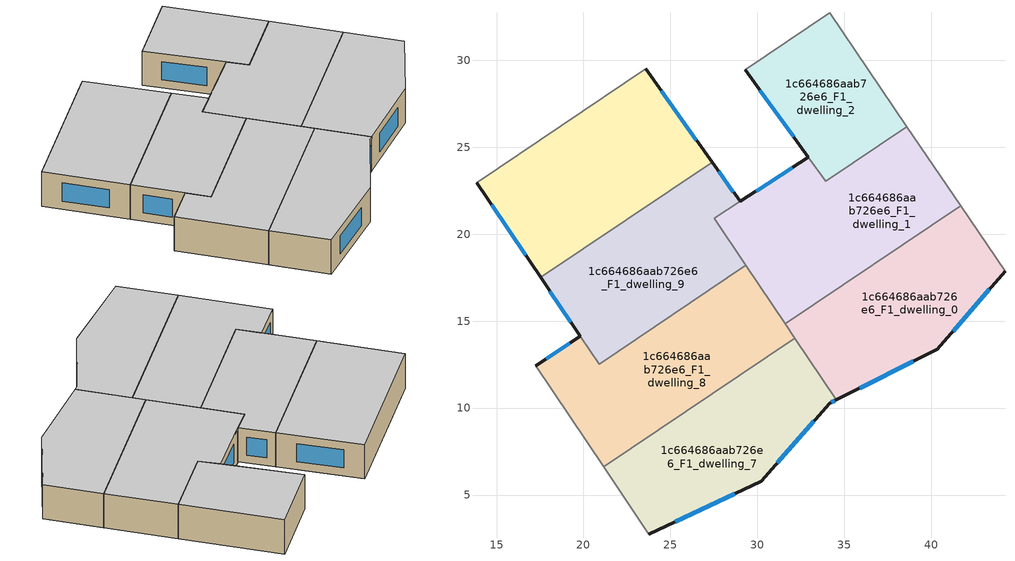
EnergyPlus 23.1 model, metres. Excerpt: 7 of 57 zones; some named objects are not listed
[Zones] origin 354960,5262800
1c664686aab726e6_F1_dwelling_0
 floor to 1c664686aab726e6_F0_dwelling_1 (EU_floor_Construction): 41.73,21.59 44.25,17.88 40.35,13.37 34.54,10.47 32.07,14.14 z3
 floor to 1c664686aab726e6_F0_dwelling_3 (EU_floor_Construction): 41.7,21.63 41.73,21.59 32.07,14.14 31.6,14.84 z3
 wall outside (EU_wall_Construction): 34.54,10.47 40.35,13.37 44.25,17.88 z3:6
 wall to 1c664686aab726e6_F1_dwelling_1 (EU_wall_Construction): 41.7,21.63 31.6,14.84 z3:6
 wall adiabatic (EU_wall_Construction): 44.25,17.88 41.7,21.63 z3:6
 wall to 1c664686aab726e6_F1_dwelling_7 (EU_wall_Construction): 32.16,14.01 34.54,10.47 z3:6
 wall to 1c664686aab726e6_F1_dwelling_8 (EU_wall_Construction): 31.6,14.84 32.16,14.01 z3:6
 window (EU_Window_Construction): 41.26,14.43 43.33,16.82 / 35.91,11.15 38.98,12.69 z3.7:5.3
 ceiling to 1c664686aab726e6_F2_dwelling_0 (EU_floor_Construction): 40.35,13.37 44.25,17.88 41.7,21.63 31.6,14.84 34.54,10.47 z6
1c664686aab726e6_F1_dwelling_1
 floor adiabatic (EU_floor_Construction): 38.96,25.66 41.7,21.63 31.6,14.84 29.32,18.23 z3
 floor to 1c664686aab726e6_F0_dwelling_5 (EU_floor_Construction): 38.6,26.19 38.96,25.66 29.32,18.23 27.52,20.92 32.94,24.43 33.94,23.06 z3
 wall outside (EU_wall_Construction): 32.94,24.43 29.01,21.88 z3:6
 wall to 1c664686aab726e6_F1_dwelling_2 (EU_wall_Construction): 38.6,26.2 33.94,23.06 32.94,24.43 z3:6
 wall adiabatic (EU_wall_Construction): 41.7,21.63 38.6,26.2 z3:6
 wall to 1c664686aab726e6_F1_dwelling_8 (EU_wall_Construction): 29.34,18.21 31.6,14.84 z3:6
 wall to 1c664686aab726e6_F1_dwelling_9 (EU_wall_Construction): 29.01,21.88 27.52,20.92 29.34,18.21 z3:6
 window (EU_Window_Construction): 32.02,23.83 29.93,22.48 z3.7:5.3
 ceiling to 1c664686aab726e6_F2_dwelling_1 (EU_floor_Construction): 41.7,21.63 38.6,26.2 33.94,23.06 32.94,24.43 27.52,20.92 31.6,14.84 z6
1c664686aab726e6_F1_dwelling_10
 floor to 1c664686aab726e6_F0_dwelling_7 (EU_floor_Construction): 23.58,29.52 25.35,27.03 15.99,19.81 14,22.75 17.37,25.34 z3
 floor to 1c664686aab726e6_F0_dwelling_6 (EU_floor_Construction): 25.35,27.03 27.4,24.15 17.54,17.51 15.99,19.81 z3
 floor to 1c664686aab726e6_F0_dwelling_8 (EU_floor_Construction): 17.37,25.34 14,22.75 13.85,22.97 z3
 wall outside (EU_wall_Construction): 13.85,22.97 17.54,17.51 / 27.4,24.15 23.58,29.52 z3:6
 wall to 1c664686aab726e6_F1_dwelling_9 (EU_wall_Construction): 17.54,17.51 27.4,24.15 z3:6
 wall to 1c664686aab726e6_F1_dwelling_11 (EU_wall_Construction): 23.58,29.52 13.85,22.97 z3:6
 window (EU_Window_Construction): 14.72,21.69 16.67,18.8 / 26.5,25.41 24.48,28.26 z3.7:5.3
 ceiling to 1c664686aab726e6_F2_dwelling_10 (EU_floor_Construction): 27.4,24.15 23.58,29.52 13.85,22.97 17.54,17.51 z6
1c664686aab726e6_F1_dwelling_2
 floor to 1c664686aab726e6_F0_dwelling_5 (EU_floor_Construction): 34.16,32.73 38.6,26.19 33.94,23.06 29.3,29.46 z3
 wall outside (EU_wall_Construction): 29.3,29.46 32.94,24.43 z3:6
 wall to 1c664686aab726e6_F1_dwelling_3 (EU_wall_Construction): 34.16,32.73 29.3,29.46 z3:6
 wall adiabatic (EU_wall_Construction): 38.6,26.2 34.16,32.73 z3:6
 window (EU_Window_Construction): 30.16,28.28 32.09,25.61 z3.7:5.3
 ceiling to 1c664686aab726e6_F2_dwelling_2 (EU_floor_Construction): 38.6,26.2 34.16,32.73 29.3,29.46 33.94,23.06 z6
1c664686aab726e6_F1_dwelling_7
 floor to 1c664686aab726e6_F0_dwelling_0 (EU_floor_Construction): 31.87,13.81 34.48,10.44 34.18,10.29 30.22,5.8 23.77,2.75 21.56,6.04 30.09,12.61 z3
 floor to 1c664686aab726e6_F0_dwelling_1 (EU_floor_Construction): 32.16,14.01 34.54,10.47 34.48,10.44 31.87,13.81 z3
 floor to 1c664686aab726e6_F0_dwelling_2 (EU_floor_Construction): 30.08,12.61 21.56,6.04 21.17,6.61 z3
 wall outside (EU_wall_Construction): 23.77,2.75 30.22,5.8 34.18,10.29 34.54,10.47 z3:6
 wall adiabatic (EU_wall_Construction): 21.17,6.61 23.77,2.75 z3:6
 wall to 1c664686aab726e6_F1_dwelling_8 (EU_wall_Construction): 32.16,14.01 21.17,6.61 z3:6
 window (EU_Window_Construction): 25.29,3.47 28.71,5.08 / 34.27,10.33 34.46,10.43 / 31.15,6.85 33.25,9.24 z3.7:5.3
 ceiling to 1c664686aab726e6_F2_dwelling_7 (EU_floor_Construction): 30.22,5.8 34.18,10.29 34.54,10.47 32.16,14.01 21.17,6.61 23.77,2.75 z6
1c664686aab726e6_F1_dwelling_8
 floor to 1c664686aab726e6_F0_dwelling_2 (EU_floor_Construction): 28.76,17.8 31.77,13.91 30.08,12.61 21.17,6.61 18.81,10.13 z3
 floor to 1c664686aab726e6_F0_dwelling_0 (EU_floor_Construction): 31.79,13.92 31.87,13.81 30.09,12.61 z3
 floor to 1c664686aab726e6_F0_dwelling_4 (EU_floor_Construction): 28.75,17.81 28.76,17.8 18.81,10.13 17.27,12.42 19.82,14.14 20.9,12.54 z3
 floor to 1c664686aab726e6_F0_dwelling_1 (EU_floor_Construction): 32.07,14.14 32.16,14.01 31.87,13.81 31.79,13.92 z3
 floor to 1c664686aab726e6_F0_dwelling_3 (EU_floor_Construction): 29.34,18.21 32.07,14.14 31.77,13.91 28.76,17.8 28.99,17.98 z3
 wall outside (EU_wall_Construction): 19.82,14.14 17.27,12.42 z3:6
 wall to 1c664686aab726e6_F1_dwelling_9 (EU_wall_Construction): 29.34,18.21 20.9,12.54 19.82,14.14 z3:6
 wall adiabatic (EU_wall_Construction): 17.27,12.42 21.17,6.61 z3:6
 window (EU_Window_Construction): 19.22,13.74 17.87,12.83 z3.7:5.3
 ceiling to 1c664686aab726e6_F2_dwelling_8 (EU_floor_Construction): 32.16,14.01 29.34,18.21 20.9,12.54 19.82,14.14 17.27,12.42 21.17,6.61 z6
1c664686aab726e6_F1_dwelling_9
 floor outside (EU_floor_Construction): 27.4,24.14 17.97,16.87 27.34,24.1 z3
 floor to 1c664686aab726e6_F0_dwelling_4 (EU_floor_Construction): 25.18,22.43 28.75,17.81 20.9,12.54 17.97,16.87 z3
 floor to 1c664686aab726e6_F0_dwelling_5 (EU_floor_Construction): 27.4,24.14 29.01,21.88 27.52,20.92 29.32,18.23 28.99,17.97 28.75,17.81 25.18,22.43 z3
 floor to 1c664686aab726e6_F0_dwelling_6 (EU_floor_Construction): 27.34,24.1 17.97,16.87 17.54,17.51 z3
 wall outside (EU_wall_Construction): 29.01,21.88 27.4,24.15 / 17.54,17.51 19.82,14.14 z3:6
 window (EU_Window_Construction): 28.63,22.42 27.78,23.62 / 18.07,16.72 19.28,14.93 z3.7:5.3
 ceiling to 1c664686aab726e6_F2_dwelling_9 (EU_floor_Construction): 29.34,18.21 27.52,20.92 29.01,21.88 27.4,24.15 17.54,17.51 20.9,12.54 z6
[Building]
EU S2 Campaign: North Axis=0; Terrain=City; Solar Distribution=FullExterior
[Site:Location]
Budapest.Ferenc.Liszt.Intl.AP: Latitude=47.437; Longitude=19.256; Time Zone=1; Elevation=185
[SizingPeriod:WeatherFileDays]
AnnualSizingPeriod: Begin Month=1; Begin Day of Month=1; End Month=12; End Day of Month=31; Day of Week for Start Day=Monday; Use Weather File Daylight Saving Period=No; Use Weather File Rain and Snow Indicators=No
[MATERIAL]
EU_InternalMass_Material: Roughness=MediumRough; Thickness=0.1; Conductivity=1; Density=1800; Specific Heat=900; Thermal Absorptance=0.9; Solar Absorptance=0.7; Visible Absorptance=0.7
[MATERIAL:NOMASS] Roughness=MediumRough; Thermal Absorptance=0.9; Solar Absorptance=0.7; Visible Absorptance=0.7
Name | Thermal Resistance
EU_wall_NoMass | 0.832559
EU_floor_NoMass | 0.872794
[WINDOWMATERIAL:SIMPLEGLAZINGSYSTEM]
EU_Window_SimpleGlazing: UFactor=2.79869; Solar Heat Gain Coefficient=0.75; Visible Transmittance=0.75
[CONSTRUCTION]
EU_wall_Construction: EU_wall_NoMass
EU_floor_Construction: EU_floor_NoMass
EU_Window_Construction: EU_Window_SimpleGlazing
EU_InternalMass_Construction: EU_InternalMass_Material
[ZONE] Type=1; Multiplier=1; Ceiling Height=autocalculate; Floor Area=autocalculate; Part of Total Floor Area=Yes
Name | Volume
1c664686aab726e6_F1_dwelling_0 | 201.258
1c664686aab726e6_F1_dwelling_1 | 235.376
1c664686aab726e6_F1_dwelling_10 | 233.33
1c664686aab726e6_F1_dwelling_2 | 135.988
1c664686aab726e6_F1_dwelling_7 | 201.267
1c664686aab726e6_F1_dwelling_8 | 219.106
1c664686aab726e6_F1_dwelling_9 | 197.841
[INTERNALMASS] Construction=EU_InternalMass_Construction
Name | Zone or ZoneList | Surface Area
1c664686aab726e6_F1_dwelling_0_EU_InternalMass | 1c664686aab726e6_F1_dwelling_0 | 67.086
1c664686aab726e6_F1_dwelling_1_EU_InternalMass | 1c664686aab726e6_F1_dwelling_1 | 78.4579
1c664686aab726e6_F1_dwelling_2_EU_InternalMass | 1c664686aab726e6_F1_dwelling_2 | 45.3276
1c664686aab726e6_F1_dwelling_7_EU_InternalMass | 1c664686aab726e6_F1_dwelling_7 | 67.0888
1c664686aab726e6_F1_dwelling_8_EU_InternalMass | 1c664686aab726e6_F1_dwelling_8 | 73.0359
1c664686aab726e6_F1_dwelling_9_EU_InternalMass | 1c664686aab726e6_F1_dwelling_9 | 65.9448
1c664686aab726e6_F1_dwelling_10_EU_InternalMass | 1c664686aab726e6_F1_dwelling_10 | 77.7788
[OTHEREQUIPMENT] Fuel Type=Electricity; Design Level Calculation Method=Watts/Area; Power per Zone Floor Area=1; Fraction Latent=0; Fraction Radiant=0; Fraction Lost=0; Carbon Dioxide Generation Rate=0; EndUse Subcategory=EU_Step8_InternalGains
Name | Zone or ZoneList or Space or SpaceList | Schedule
EU_Step8_InternalGain_1c664686aab726e6_F1_dwelling_0_f000 | 1c664686aab726e6_F1_dwelling_0 | EU_Step8_GainSchedule_1c664686aab726e6_F1_dwelling_0_f000
EU_Step8_InternalGain_1c664686aab726e6_F1_dwelling_1_f000 | 1c664686aab726e6_F1_dwelling_1 | EU_Step8_GainSchedule_1c664686aab726e6_F1_dwelling_1_f000
EU_Step8_InternalGain_1c664686aab726e6_F1_dwelling_2_f000 | 1c664686aab726e6_F1_dwelling_2 | EU_Step8_GainSchedule_1c664686aab726e6_F1_dwelling_2_f000
EU_Step8_InternalGain_1c664686aab726e6_F1_dwelling_7_f000 | 1c664686aab726e6_F1_dwelling_7 | EU_Step8_GainSchedule_1c664686aab726e6_F1_dwelling_7_f000
EU_Step8_InternalGain_1c664686aab726e6_F1_dwelling_8_f000 | 1c664686aab726e6_F1_dwelling_8 | EU_Step8_GainSchedule_1c664686aab726e6_F1_dwelling_8_f000
EU_Step8_InternalGain_1c664686aab726e6_F1_dwelling_9_f000 | 1c664686aab726e6_F1_dwelling_9 | EU_Step8_GainSchedule_1c664686aab726e6_F1_dwelling_9_f000
EU_Step8_InternalGain_1c664686aab726e6_F1_dwelling_10_f000 | 1c664686aab726e6_F1_dwelling_10 | EU_Step8_GainSchedule_1c664686aab726e6_F1_dwelling_10_f000
[ZONEVENTILATION:DESIGNFLOWRATE] Schedule=EU_AlwaysOn; Design Flow Rate Calculation Method=AirChanges/Hour; Air Changes per Hour=0.475469; Ventilation Type=Natural; Fan Pressure Rise=0; Fan Total Efficiency=1; Constant Term Coefficient=1; Temperature Term Coefficient=0; Velocity Term Coefficient=0; Velocity Squared Term Coefficient=0; Minimum Indoor Temperature=-100; Maximum Indoor Temperature=100; Delta Temperature=-100; Minimum Outdoor Temperature=-100; Maximum Outdoor Temperature=100; Maximum Wind Speed=40
Name | Zone or ZoneList or Space or SpaceList
EU_ConstantAir_1c664686aab726e6_F1_dwelling_0 | 1c664686aab726e6_F1_dwelling_0
EU_ConstantAir_1c664686aab726e6_F1_dwelling_1 | 1c664686aab726e6_F1_dwelling_1
EU_ConstantAir_1c664686aab726e6_F1_dwelling_2 | 1c664686aab726e6_F1_dwelling_2
EU_ConstantAir_1c664686aab726e6_F1_dwelling_7 | 1c664686aab726e6_F1_dwelling_7
EU_ConstantAir_1c664686aab726e6_F1_dwelling_8 | 1c664686aab726e6_F1_dwelling_8
EU_ConstantAir_1c664686aab726e6_F1_dwelling_9 | 1c664686aab726e6_F1_dwelling_9
EU_ConstantAir_1c664686aab726e6_F1_dwelling_10 | 1c664686aab726e6_F1_dwelling_10
[HVACTEMPLATE:ZONE:IDEALLOADSAIRSYSTEM] System Availability Schedule=EU_AlwaysOn; Maximum Heating Supply Air Temperature=50; Minimum Cooling Supply Air Temperature=13; Maximum Heating Supply Air Humidity Ratio=0.0156; Minimum Cooling Supply Air Humidity Ratio=0.0077; Heating Limit=NoLimit; Cooling Limit=NoLimit; Heating Availability Schedule=EU_AlwaysOn; Cooling Availability Schedule=EU_CoolingOff; Dehumidification Control Type=ConstantSensibleHeatRatio; Cooling Sensible Heat Ratio=0.7; Dehumidification Setpoint=60; Humidification Control Type=None; Humidification Setpoint=30; Outdoor Air Method=None; Outdoor Air Flow Rate per Person=0.00944; Outdoor Air Flow Rate per Zone Floor Area=0; Outdoor Air Flow Rate per Zone=0; Demand Controlled Ventilation Type=None; Outdoor Air Economizer Type=NoEconomizer; Heat Recovery Type=None; Sensible Heat Recovery Effectiveness=0.7; Latent Heat Recovery Effectiveness=0.65
Name | Template Thermostat
1c664686aab726e6_F1_dwelling_0 | EU_HeatOnly_1c664686aab726e6_F1_dwelling_0
1c664686aab726e6_F1_dwelling_1 | EU_HeatOnly_1c664686aab726e6_F1_dwelling_1
1c664686aab726e6_F1_dwelling_2 | EU_HeatOnly_1c664686aab726e6_F1_dwelling_2
1c664686aab726e6_F1_dwelling_7 | EU_HeatOnly_1c664686aab726e6_F1_dwelling_7
1c664686aab726e6_F1_dwelling_8 | EU_HeatOnly_1c664686aab726e6_F1_dwelling_8
1c664686aab726e6_F1_dwelling_9 | EU_HeatOnly_1c664686aab726e6_F1_dwelling_9
1c664686aab726e6_F1_dwelling_10 | EU_HeatOnly_1c664686aab726e6_F1_dwelling_10
[SIZING:ZONE] Zone Cooling Design Supply Air Temperature Input Method=SupplyAirTemperature; Zone Cooling Design Supply Air Temperature=13; Zone Heating Design Supply Air Temperature Input Method=SupplyAirTemperature; Zone Heating Design Supply Air Temperature=50; Zone Cooling Design Supply Air Humidity Ratio=0.008; Zone Heating Design Supply Air Humidity Ratio=0.008; Cooling Design Air Flow Method=DesignDay; Cooling Design Air Flow Rate=0; Cooling Minimum Air Flow per Zone Floor Area=0.000762; Cooling Minimum Air Flow=0; Cooling Minimum Air Flow Fraction=0.2; Heating Design Air Flow Method=DesignDay; Heating Design Air Flow Rate=0; Heating Maximum Air Flow per Zone Floor Area=0.002032; Heating Maximum Air Flow=0.141576; Heating Maximum Air Flow Fraction=0.3; Account for Dedicated Outdoor Air System=No; Dedicated Outdoor Air System Control Strategy=NeutralSupplyAir; Dedicated Outdoor Air Low Setpoint Temperature for Design=autosize; Dedicated Outdoor Air High Setpoint Temperature for Design=autosize; Zone Load Sizing Method=Sensible Load Only No Latent Load; Zone Latent Cooling Design Supply Air Humidity Ratio Input Method=HumidityRatioDifference; Zone Cooling Design Supply Air Humidity Ratio Difference=0.005; Zone Latent Heating Design Supply Air Humidity Ratio Input Method=HumidityRatioDifference; Zone Humidification Design Supply Air Humidity Ratio Difference=0.005
1c664686aab726e6_F1_dwelling_0; 1c664686aab726e6_F1_dwelling_1; 1c664686aab726e6_F1_dwelling_2; 1c664686aab726e6_F1_dwelling_7; 1c664686aab726e6_F1_dwelling_8; 1c664686aab726e6_F1_dwelling_9; 1c664686aab726e6_F1_dwelling_10
[SCHEDULE:CONSTANT]
Name | Hourly Value
EU_AlwaysOn | 1
EU_CoolingOff | 0
[SCHEDULE:FILE] Column Number=1; Rows to Skip at Top=0; Number of Hours of Data=8760; Column Separator=Comma; Interpolate to Timestep=No; Minutes per Item=60; Adjust Schedule for Daylight Savings=Yes
Name | File
EU_Step8_GainSchedule_1c664686aab726e6_F1_dwelling_0_f000 | ../../schedules/1c664686aab726e6/1c664686aab726e6_F1_dwelling_0_f000_gain.csv
EU_Step8_GainSchedule_1c664686aab726e6_F1_dwelling_1_f000 | ../../schedules/1c664686aab726e6/1c664686aab726e6_F1_dwelling_1_f000_gain.csv
EU_Step8_GainSchedule_1c664686aab726e6_F1_dwelling_2_f000 | ../../schedules/1c664686aab726e6/1c664686aab726e6_F1_dwelling_2_f000_gain.csv
EU_Step8_GainSchedule_1c664686aab726e6_F1_dwelling_7_f000 | ../../schedules/1c664686aab726e6/1c664686aab726e6_F1_dwelling_7_f000_gain.csv
EU_Step8_GainSchedule_1c664686aab726e6_F1_dwelling_8_f000 | ../../schedules/1c664686aab726e6/1c664686aab726e6_F1_dwelling_8_f000_gain.csv
EU_Step8_GainSchedule_1c664686aab726e6_F1_dwelling_9_f000 | ../../schedules/1c664686aab726e6/1c664686aab726e6_F1_dwelling_9_f000_gain.csv
EU_Step8_GainSchedule_1c664686aab726e6_F1_dwelling_10_f000 | ../../schedules/1c664686aab726e6/1c664686aab726e6_F1_dwelling_10_f000_gain.csv
